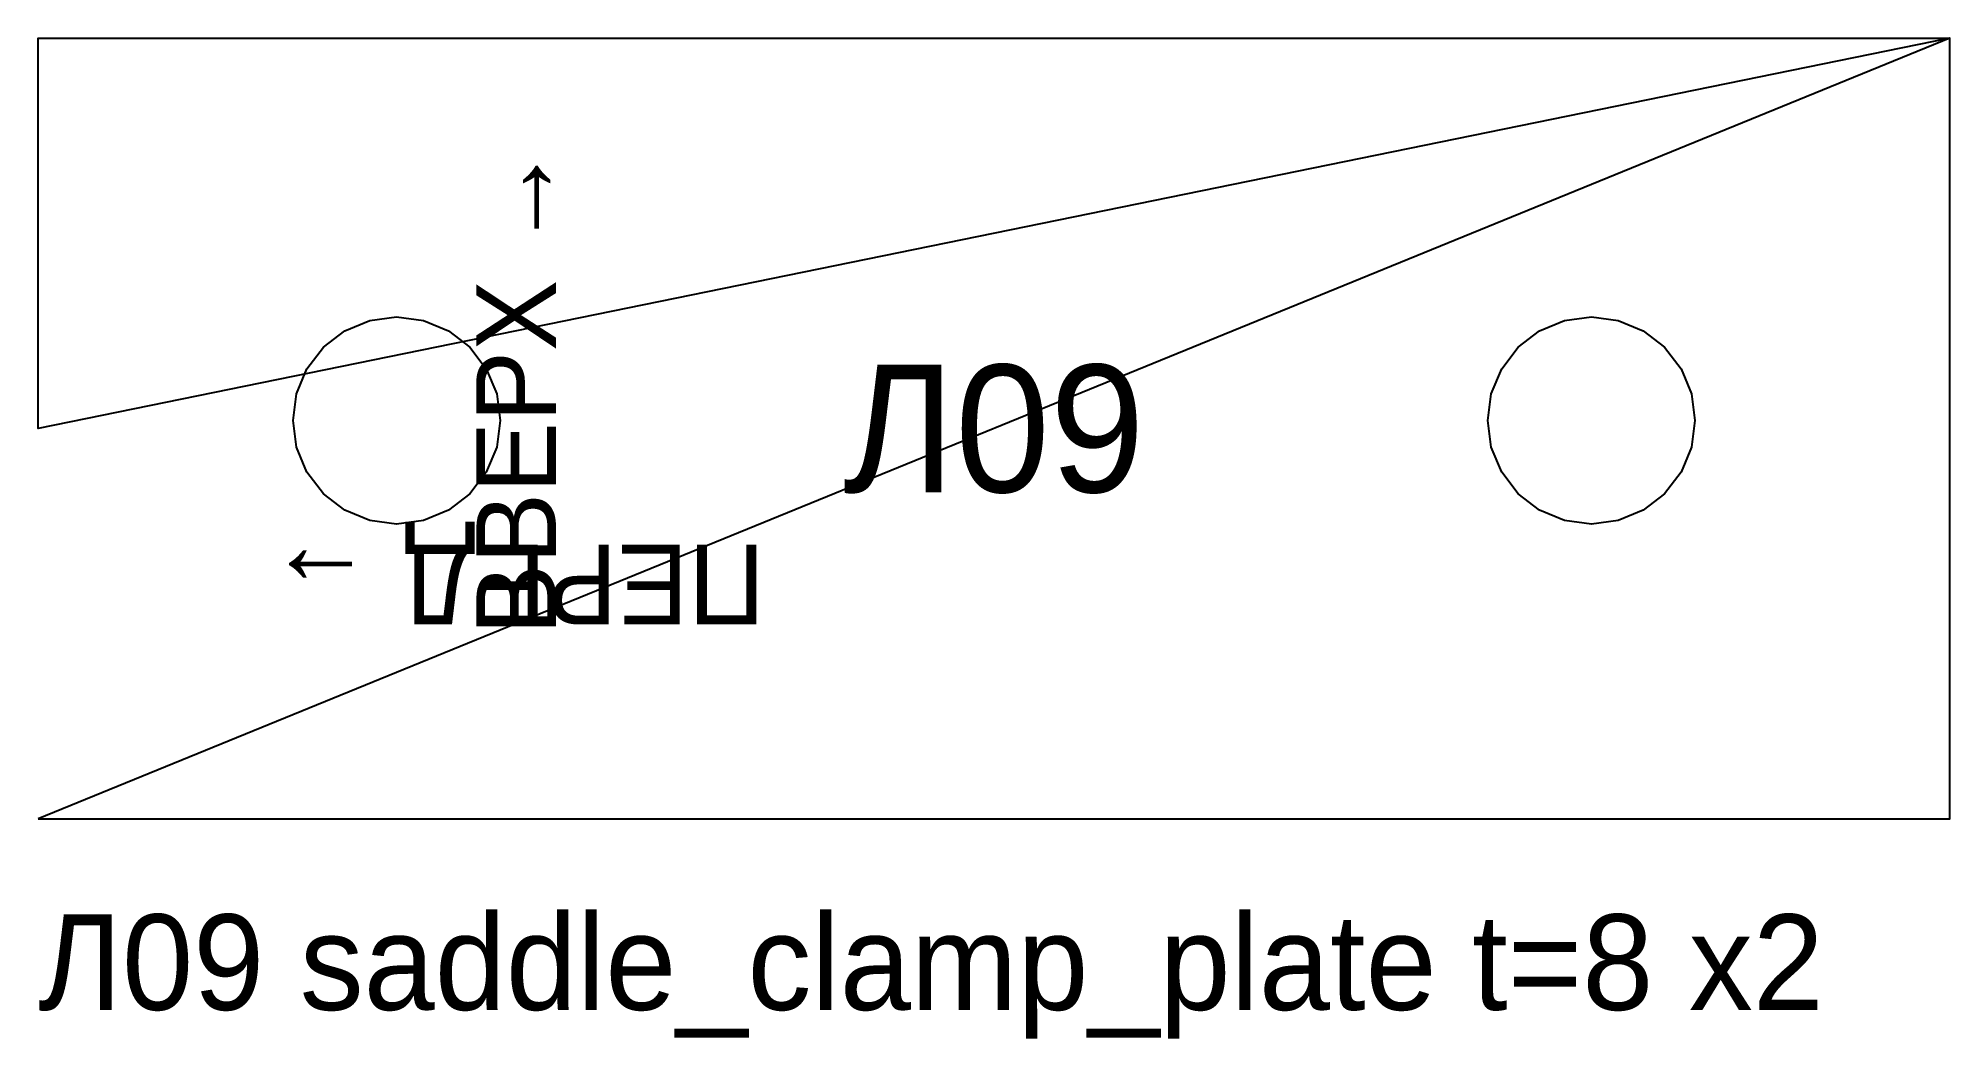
# Model space of a CAD drawing. Header units: millimetres. Extents: x 0 to 120, y -14 to 49.
import ezdxf
from ezdxf.enums import TextEntityAlignment as Align

# ---------------------------------------------------------------- set-up
doc = ezdxf.new("R2010")
doc.units = ezdxf.units.MM

msp = doc.modelspace()

# ---------------------------------------------------------------- linework, layer by layer
at = {"layer": 'CUT'}
for points in [[(0, 0), (60, 0), (120, 0), (120, 24.5), (120, 49), (0, 24.5), (0, 49), (60, 49), (120, 49)], [(22.5, 31.5), (24.18, 31.28), (25.75, 30.63), (27.1, 29.6), (28.13, 28.25), (28.78, 26.68), (29, 25), (28.78, 23.32), (28.13, 21.75), (27.1, 20.4), (25.75, 19.37), (24.18, 18.72), (22.5, 18.5), (20.82, 18.72), (19.25, 19.37), (17.9, 20.4), (16.87, 21.75), (16.22, 23.32), (16, 25), (16.22, 26.68), (16.87, 28.25), (17.9, 29.6), (19.25, 30.63), (20.82, 31.28), (22.5, 31.5)], [(97.5, 31.5), (99.18, 31.28), (100.75, 30.63), (102.1, 29.6), (103.13, 28.25), (103.78, 26.68), (104, 25), (103.78, 23.32), (103.13, 21.75), (102.1, 20.4), (100.75, 19.37), (99.18, 18.72), (97.5, 18.5), (95.82, 18.72), (94.25, 19.37), (92.9, 20.4), (91.87, 21.75), (91.22, 23.32), (91, 25), (91.22, 26.68), (91.87, 28.25), (92.9, 29.6), (94.25, 30.63), (95.82, 31.28), (97.5, 31.5)]]:
    msp.add_lwpolyline(points, close=True, dxfattribs=at)

# ---------------------------------------------------------------- texts
at = {"layer": 'MARK'}
for s, rotation, p in [('ВВЕРХ →', 90, (30, 26.95)), ('ПЕРЕД →', 180, (30, 14.7))]:
    msp.add_text(s, height=5, rotation=rotation, dxfattribs=at).set_placement(p, align=Align.MIDDLE_CENTER)
msp.add_text('Л09', height=8, dxfattribs=at).set_placement((60, 24.5), align=Align.MIDDLE_CENTER)
at = {"layer": 'TEXT'}
msp.add_text('Л09 saddle_clamp_plate t=8 x2', height=6, dxfattribs=at).set_placement((0, -12))

doc.saveas('drawing.dxf')
